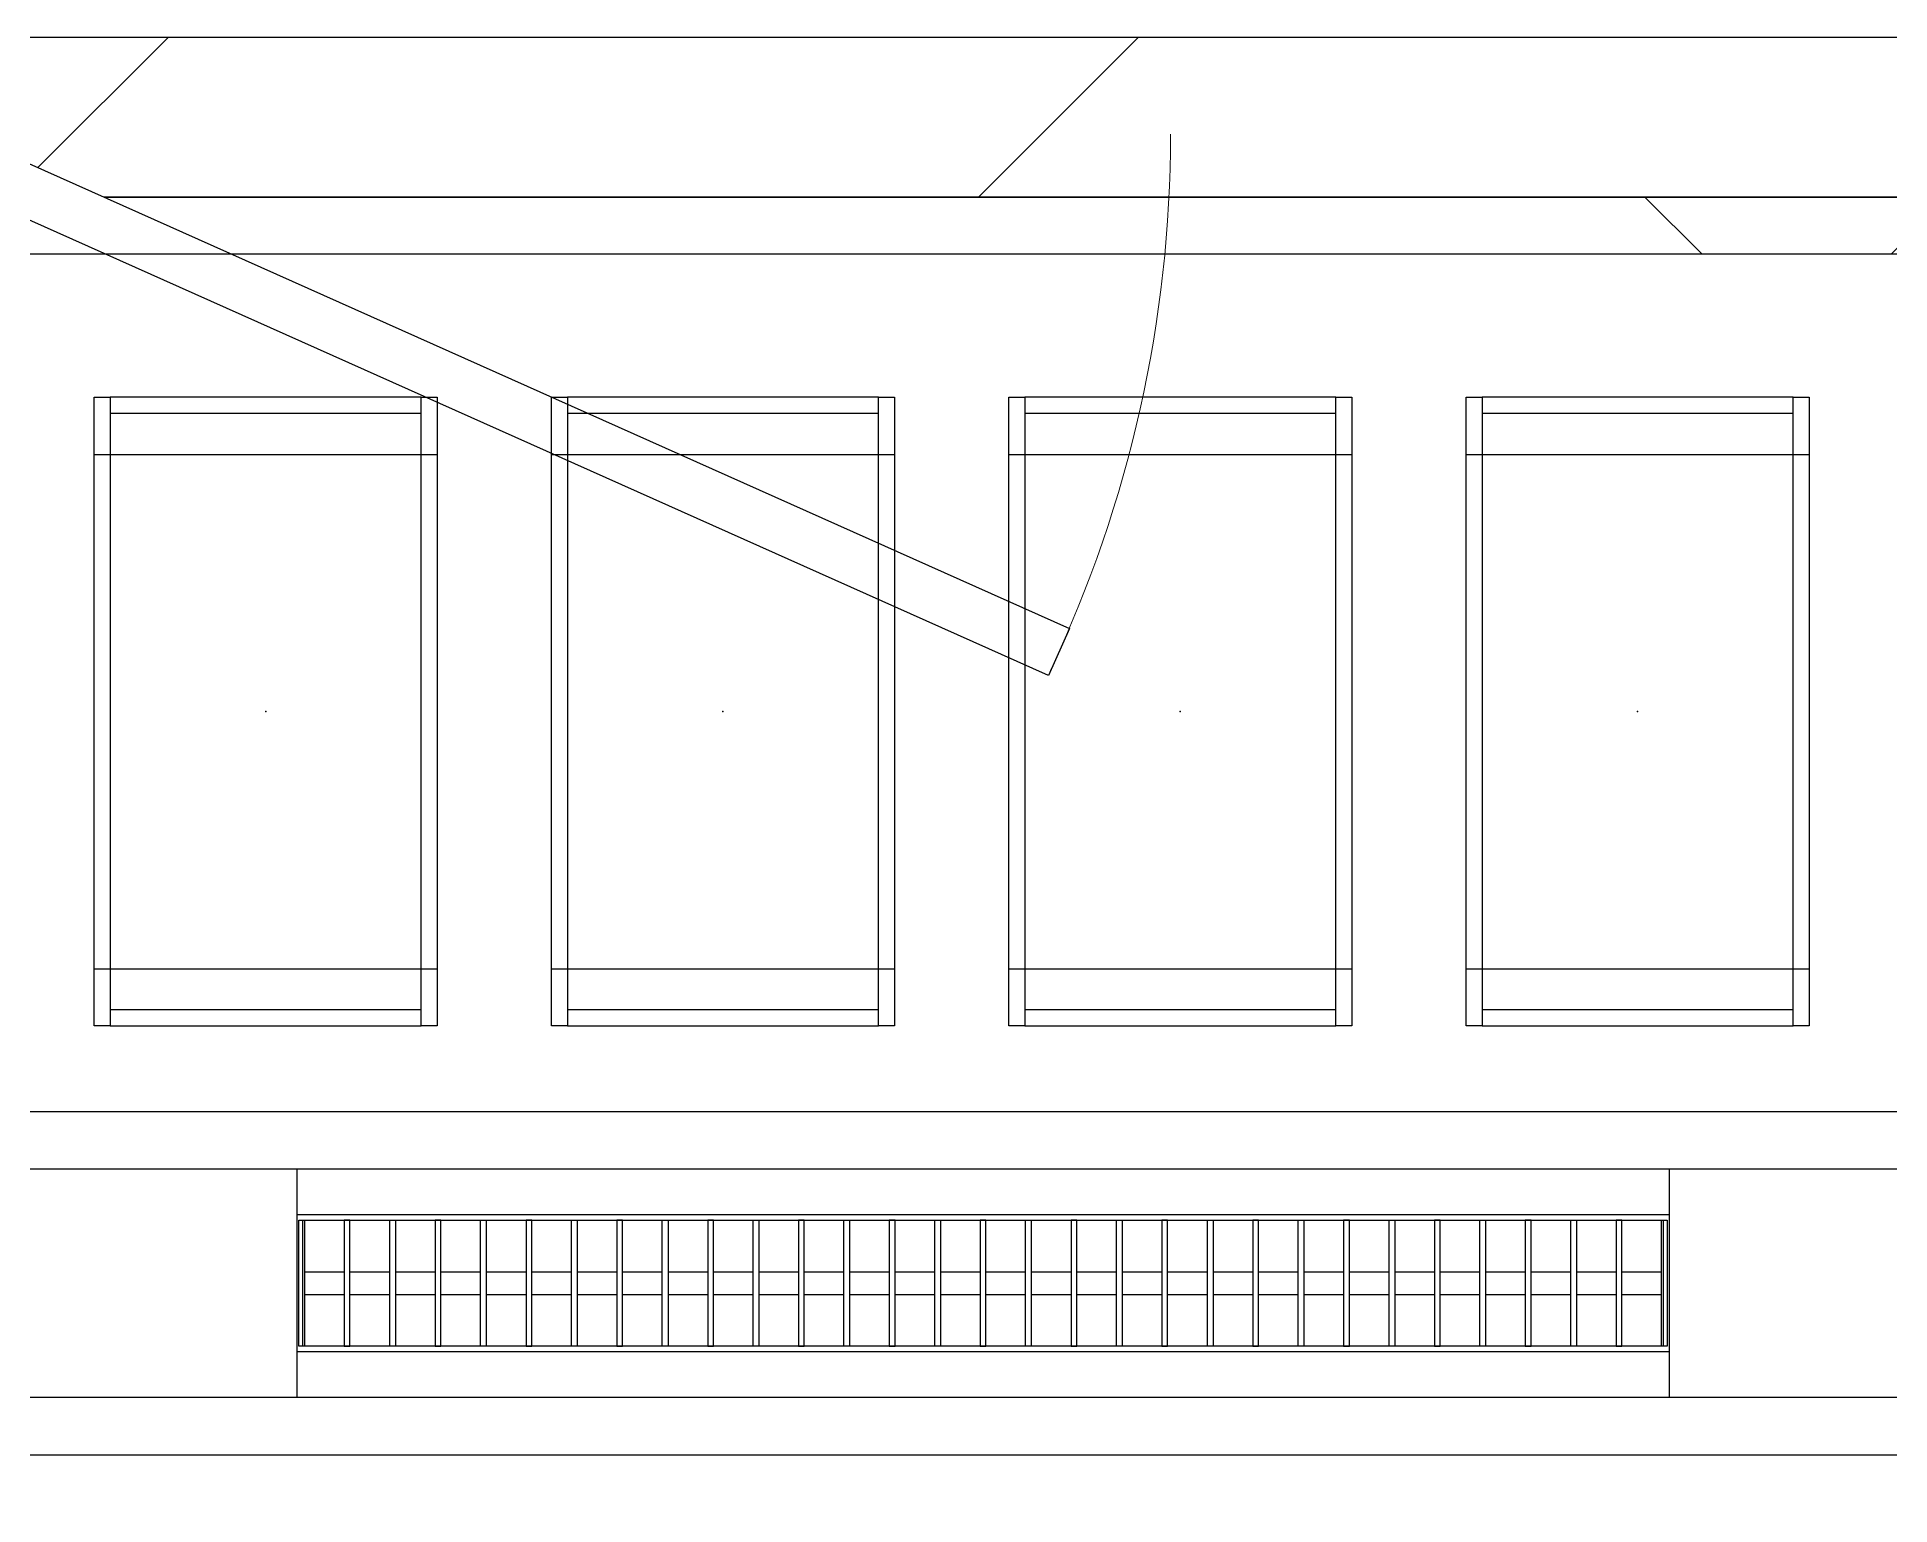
# Model space of a CAD drawing. Header units: millimetres. Extents: x -962357 to -591933, y -35273 to 59420.
# Drawn here: x -701572 to -699951, y 7476 to 8760 of the extents above; entities that cross this region are included whole.
import ezdxf
from ezdxf.enums import TextEntityAlignment as Align

# ---------------------------------------------------------------- set-up
doc = ezdxf.new("R2010")
doc.units = ezdxf.units.MM
for name, color, linetype in [('000 - WIPEOUT', 250, 'Continuous'), ('001 - ASCESSORIES', 251, 'Continuous'), ('A04_TUBE SERIES', 2, 'Continuous'), ('A11_ALU.SOLID SHEET', 2, 'Continuous')]:
    doc.layers.add(name, color=color, linetype=linetype)
for name, color, linetype, lineweight in [('008 - LIGHTING', 1, 'Continuous', 9), ('A-DOOR', 3, 'Continuous', 25), ('A-DOOR-E', 2, 'Continuous', 25), ('A-DOOR-OPNG', 2, 'Continuous', 9), ('A-GLAZ-CURT', 2, 'Continuous', 9), ('A-WALL', 5, 'Continuous', 9), ('A-WALL-FNSH', 2, 'Continuous', 9), ('A-WALL-PATT', 1, 'Continuous', 9)]:
    doc.layers.add(name, color=color, linetype=linetype, lineweight=lineweight)

# ---------------------------------------------------------------- blocks, each defined once
blk = doc.blocks.new('DPA_AC-SG-PI - A1_1200x1300 mm-9660120-4130-01 MULTI-PURPOSE LEVEL - REFLECTED CEILING PLAN')
at = {"layer": 'A-DOOR'}
for p, q in [((-500, 5), (-500, -45)), ((-525, -20), (-475, -20))]:
    blk.add_line(p, q, dxfattribs=at)
for start, end in [(0, 180), (180, 0)]:
    blk.add_arc((-500, -40), 10, start, end, dxfattribs=at)
at = {"layer": 'A-DOOR-E'}
for p, q in [((-575, -11.1), (-556.6, 30)), ((-556.6, 30), (511.6, -447.3)), ((493.3, -488.4), (-575, -11.1)), ((511.6, -447.3), (493.3, -488.4))]:
    blk.add_line(p, q, dxfattribs=at)
at = {"layer": 'A-DOOR-OPNG'}
blk.add_arc((-500, -14.8), 1100, 334.7442, 0, dxfattribs=at)
blk = doc.blocks.new('PPLS-PP19_Custom Tile Pattern - Custom Tile Pattern-V70-4130-01 MULTI-PURPOSE LEVEL - REFLECTED CEILING PLAN')
at = {"layer": 'A-GLAZ-CURT'}
for p, q in [((-300, 0), (300, 0)), ((300, 0), (-300, 0)), ((-134.2, 0), (-140, 0)), ((230.1, 0), (300, 0)), ((-300, -50), (300, -50)), ((300, -50), (-300, -50))]:
    blk.add_line(p, q, dxfattribs=at)
at = {"layer": 'A-GLAZ-CURT', "flags": 128}
for points in [[(-300, 0), (-291.6, 0), (-283.3, 0), (-275.2, 0), (-267.3, 0), (-259.5, 0), (-251.8, 0), (-244.2, 0), (-236.7, 0), (-229.4, 0), (-222.1, 0), (-214.8, 0), (-207.7, 0), (-200.8, 0), (-194, 0), (-187.5, 0), (-181.4, 0)], [(-190.4, 0), (-196.4, 0), (-202.6, 0), (-209, 0), (-215.7, 0), (-222.6, 0), (-229.7, 0), (-237, 0), (-244.4, 0), (-252, 0), (-259.7, 0), (-267.5, 0), (-275.5, 0), (-283.6, 0), (-291.7, 0), (-300, 0)], [(-149.4, 0), (-141.8, 0), (-132.8, 0), (-126.1, 0)]]:
    blk.add_lwpolyline(points, dxfattribs=at)
at = {"layer": 'A-GLAZ-CURT'}
for points, knots in [([(-300, 0), (-284.7, 0), (-236.6, 0), (-176.1, 0), (-138.3, 0), (-124.9, 0)], [-5323.127839, -5323.127839, -5323.127839, -5323.127839, -4502.809032, -2700.551212, -1108.984966, -1108.984966, -1108.984966, -1108.984966]), ([(-159.2, 0), (-159.6, 0), (-163.4, 0), (-174, 0), (-185.6, 0), (-209.8, 0), (-232, 0), (-248.9, 0), (-253.5, 0), (-253.7, 0)], [-2257.973564, -2257.973564, -2257.973564, -2257.973564, -2237.412286, -2029.680487, -1755.085331, -1400.429864, -858.079193, -543.655514, -531.287897, -531.287897, -531.287897, -531.287897]), ([(-143.3, 0), (-144.7, 0), (-149.9, 0), (-162, 0), (-177.9, 0), (-199.5, 0), (-215.4, 0), (-225.5, 0), (-226.7, 0)], [-2390.191866, -2390.191866, -2390.191866, -2390.191866, -2308.929706, -2113.765672, -1763.376603, -1422.553702, -978.033455, -910.549282, -910.549282, -910.549282, -910.549282]), ([(-128, 0), (-130.6, 0), (-136.8, 0), (-144.4, 0), (-147.1, 0)], [-5691.037617, -5691.037617, -5691.037617, -5691.037617, -5508.838257, -5319.88299, -5319.88299, -5319.88299, -5319.88299]), ([(-65.9, 0), (-70.5, 0), (-83.9, 0), (-110.9, 0), (-128.7, 0), (-142.4, 0), (-143.6, 0)], [-7788.403577, -7788.403577, -7788.403577, -7788.403577, -7508.296369, -7004.680444, -6449.282163, -6393.465623, -6393.465623, -6393.465623, -6393.465623]), ([(-118.2, 0), (-119.4, 0), (-122.1, 0), (-125.4, 0), (-127, 0), (-127.4, 0)], [-164.249813, -164.249813, -164.249813, -164.249813, -98.539552, -24.539552, 0, 0, 0, 0]), ([(-126.5, 0), (-122.4, 0), (-108.7, 0), (-90.8, 0), (-77.2, 0), (-72.3, 0)], [-5231.017328, -5231.017328, -5231.017328, -5231.017328, -4994.692869, -4542.524482, -4234.633075, -4234.633075, -4234.633075, -4234.633075]), ([(-125.7, 0), (-125.3, 0), (-120.4, 0), (-107.3, 0), (-90.4, 0), (-75.3, 0), (-68.4, 0), (-65.1, 0), (-63.6, 0)], [-4082.700899, -4082.700899, -4082.700899, -4082.700899, -4054.690705, -3793.097032, -3402.597032, -3144.956779, -3050.982048, -2969.237017, -2969.237017, -2969.237017, -2969.237017]), ([(-114.9, 0), (-108, 0), (-98.7, 0), (-91.2, 0), (-90.5, 0)], [-6773.888853, -6773.888853, -6773.888853, -6773.888853, -6236.997189, -6184.855039, -6184.855039, -6184.855039, -6184.855039]), ([(-58.7, 0), (-59.6, 0), (-65.7, 0), (-81.2, 0), (-99.4, 0), (-111.4, 0), (-113.3, 0)], [-1113.463882, -1113.463882, -1113.463882, -1113.463882, -1060.00838, -740.068933, -229.489605, -123.718209, -123.718209, -123.718209, -123.718209]), ([(-39.2, 0), (-39.7, 0), (-45.3, 0), (-56.2, 0), (-75.6, 0), (-92, 0), (-103.2, 0), (-106.1, 0)], [-1826.829157, -1826.829157, -1826.829157, -1826.829157, -1792.521578, -1466.981642, -1208.454564, -789.402658, -608.943052, -608.943052, -608.943052, -608.943052]), ([(-96.4, 0), (-96.2, 0), (-90.9, 0), (-71.3, 0), (-42.5, 0), (-15.2, 0), (-3.8, 0), (-1, 0)], [-5115.12164, -5115.12164, -5115.12164, -5115.12164, -5103.229623, -4799.173296, -4065.652676, -3589.737505, -3410.081093, -3410.081093, -3410.081093, -3410.081093]), ([(-67.9, 0), (-73, 0), (-81.1, 0), (-89.2, 0), (-91.8, 0)], [-2627.997013, -2627.997013, -2627.997013, -2627.997013, -2193.204658, -1970.99776, -1970.99776, -1970.99776, -1970.99776]), ([(-79.5, 0), (-79.3, 0), (-74.9, 0), (-70.9, 0), (-67.4, 0)], [-1286.743147, -1286.743147, -1286.743147, -1286.743147, -1274.333717, -1073.56893, -1073.56893, -1073.56893, -1073.56893]), ([(-29, 0), (-34, 0), (-43.7, 0), (-55.8, 0), (-63.3, 0), (-65.5, 0)], [-2680.714891, -2680.714891, -2680.714891, -2680.714891, -2413.671296, -2161.752162, -2037.343317, -2037.343317, -2037.343317, -2037.343317]), ([(31.2, 0), (26, 0), (12, 0), (-16.9, 0), (-42.2, 0), (-56.4, 0), (-58.5, 0)], [-4496.803627, -4496.803627, -4496.803627, -4496.803627, -4222.080604, -3745.412743, -2981.410125, -2831.320802, -2831.320802, -2831.320802, -2831.320802]), ([(-49.8, 0), (-48.2, 0), (-45.4, 0), (-42.6, 0), (-41.8, 0)], [-4417.7536, -4417.7536, -4417.7536, -4417.7536, -4321.566175, -4270.495146, -4270.495146, -4270.495146, -4270.495146]), ([(71, 0), (70.7, 0), (65.3, 0), (53.5, 0), (37, 0), (24.1, 0), (12.8, 0), (-2.9, 0), (-20.6, 0), (-32.8, 0), (-42.4, 0), (-47, 0), (-47.8, 0)], [-2966.590051, -2966.590051, -2966.590051, -2966.590051, -2950.589685, -2634.532728, -2313.748533, -2106.613311, -1925.670641, -1617.263037, -1290.787923, -1039.307308, -819.71621, -773.893057, -773.893057, -773.893057, -773.893057]), ([(-45.9, 0), (-43, 0), (-37.8, 0), (-33.6, 0), (-32.3, 0)], [-3487.344885, -3487.344885, -3487.344885, -3487.344885, -3315.260113, -3238.248822, -3238.248822, -3238.248822, -3238.248822]), ([(-31.3, 0), (-28.4, 0), (-17, 0), (8.8, 0), (43.4, 0), (68.5, 0), (77.9, 0), (79.3, 0)], [-6062.162279, -6062.162279, -6062.162279, -6062.162279, -5862.463379, -5340.621928, -4573.028122, -4094.177415, -3998.447461, -3998.447461, -3998.447461, -3998.447461]), ([(2.8, 0), (-4.7, 0), (-14.7, 0), (-28.9, 0), (-31.3, 0)], [-9880.810509, -9880.810509, -9880.810509, -9880.810509, -9424.652049, -9299.586361, -9299.586361, -9299.586361, -9299.586361]), ([(-29, 0), (-28.7, 0), (-27.4, 0), (-24.5, 0), (-22.6, 0)], [-166.548282, -166.548282, -166.548282, -166.548282, -102.06493, 0, 0, 0, 0]), ([(-22.6, 0), (-20.3, 0), (-17, 0), (-12.7, 0), (-10.9, 0), (-9.9, 0)], [-56468.192263, -56468.192263, -56468.192263, -56468.192263, -56344.022017, -56303.229861, -56238.992205, -56238.992205, -56238.992205, -56238.992205]), ([(-21.2, 0), (-19.4, 0), (-11.8, 0), (-1.3, 0), (4.5, 0)], [-2989.152759, -2989.152759, -2989.152759, -2989.152759, -2864.387349, -2490.960632, -2490.960632, -2490.960632, -2490.960632]), ([(0.5, 0), (-2.2, 0), (-6.9, 0), (-11, 0), (-12.4, 0)], [-2679.34943, -2679.34943, -2679.34943, -2679.34943, -2518.50168, -2435.772209, -2435.772209, -2435.772209, -2435.772209]), ([(-3.4, 0), (-0.6, 0), (14, 0), (42.8, 0), (88.7, 0), (120.6, 0), (138.3, 0), (138.5, 0)], [-439.821474, -439.821474, -439.821474, -439.821474, -429.606584, -390.253598, -346.313304, -291.370682, -290.5735, -290.5735, -290.5735, -290.5735]), ([(3.4, 0), (4.6, 0), (8, 0), (16, 0), (22.5, 0), (24.5, 0)], [-211.182196, -211.182196, -211.182196, -211.182196, -206.416616, -198.214427, -187.717507, -187.717507, -187.717507, -187.717507]), ([(103.1, 0), (101.1, 0), (86.3, 0), (63.3, 0), (37, 0), (25.3, 0), (20.9, 0)], [-375.435014, -375.435014, -375.435014, -375.435014, -369.147452, -330.153101, -307.516438, -289.397823, -289.397823, -289.397823, -289.397823]), ([(21.5, 0), (22, 0), (24.6, 0), (31, 0), (39, 0), (48.3, 0), (52.8, 0), (53.9, 0)], [-1992.768506, -1992.768506, -1992.768506, -1992.768506, -1956.422387, -1818.904206, -1645.594513, -1443.202566, -1370.028348, -1370.028348, -1370.028348, -1370.028348]), ([(136.4, 0), (121.7, 0), (86.9, 0), (51.2, 0), (31.2, 0)], [-106.750556, -106.750556, -106.750556, -106.750556, -59.610984, 0, 0, 0, 0]), ([(36.3, 0), (37.8, 0), (46.7, 0), (52.8, 0), (56.3, 0)], [-314.598523, -314.598523, -314.598523, -314.598523, -305.899624, -292.458861, -292.458861, -292.458861, -292.458861]), ([(100.3, 0), (90.4, 0), (75.2, 0), (57.8, 0), (46.5, 0), (41.8, 0), (38.2, 0), (37.3, 0)], [-395.777283, -395.777283, -395.777283, -395.777283, -357.622665, -341.267687, -334.000314, -326.15566, -321.97841, -321.97841, -321.97841, -321.97841]), ([(39, 0), (43.3, 0), (54.4, 0), (67.2, 0), (73, 0)], [-4639.627446, -4639.627446, -4639.627446, -4639.627446, -4353.683244, -3976.823525, -3976.823525, -3976.823525, -3976.823525]), ([(96.7, 0), (97, 0), (100.3, 0), (109, 0), (120.8, 0), (139.9, 0), (160.9, 0), (176.3, 0), (182.7, 0)], [-2253.533331, -2253.533331, -2253.533331, -2253.533331, -2233.599744, -2052.234781, -1843.028543, -1530.39897, -1095.004608, -662.803921, -662.803921, -662.803921, -662.803921]), ([(131.4, 0), (132.9, 0), (139.5, 0), (148, 0), (152.6, 0)], [-625.910216, -625.910216, -625.910216, -625.910216, -618.981161, -603.66234, -603.66234, -603.66234, -603.66234]), ([(162.8, 0), (165.4, 0), (168.7, 0), (170.7, 0), (170.7, 0)], [-111.264224, -111.264224, -111.264224, -111.264224, -56.742688, -55.632112, -55.632112, -55.632112, -55.632112]), ([(300, 0), (286.5, 0), (254.2, 0), (207.1, 0), (179.8, 0), (166.2, 0), (164.9, 0)], [-285.253232, -285.253232, -285.253232, -285.253232, -244.693688, -187.987675, -143.776725, -138.771843, -138.771843, -138.771843, -138.771843]), ([(171.5, 0), (176.5, 0), (188.6, 0), (194.3, 0), (195.7, 0)], [-7971.819559, -7971.819559, -7971.819559, -7971.819559, -7784.112253, -7707.76565, -7707.76565, -7707.76565, -7707.76565]), ([(185.8, 0), (186.9, 0), (192.6, 0), (208.8, 0), (219.4, 0), (230.1, 0)], [-46.257281, -46.257281, -46.257281, -46.257281, -41.623857, -24.459831, 0, 0, 0, 0]), ([(219.8, 0), (225.3, 0), (244.4, 0), (264.9, 0), (276, 0), (279, 0)], [-6915.603924, -6915.603924, -6915.603924, -6915.603924, -6582.165592, -6068.460911, -5859.388289, -5859.388289, -5859.388289, -5859.388289]), ([(286.1, 0), (286.6, 0), (288.3, 0), (293.6, 0), (297.8, 0), (300, 0)], [-4011.010929, -4011.010929, -4011.010929, -4011.010929, -3959.664717, -3862.421465, -3746.95702, -3746.95702, -3746.95702, -3746.95702])]:
    blk.add_open_spline(points, degree=3, knots=knots, dxfattribs=at)
for points in [[(-122.9, 0), (-125.3, 0), (-129.6, 0), (-133.8, 0)], [(-108.5, 0), (-104.3, 0), (-99.2, 0), (-91.5, 0)], [(67.8, 0), (71.7, 0), (75.7, 0), (79.6, 0)]]:
    blk.add_open_spline(points, degree=3, dxfattribs=at)
blk = doc.blocks.new('PPLS-PP19_Custom Tile Pattern - Custom Tile Pattern-V103-4130-01 MULTI-PURPOSE LEVEL - REFLECTED CEILING PLAN')
at = {"layer": 'A-GLAZ-CURT'}
for p, q in [((-300, 0), (300, 0)), ((300, 0), (-300, 0)), ((-134.2, 0), (-140, 0)), ((230.1, 0), (300, 0)), ((-300, -50), (300, -50)), ((300, -50), (-300, -50))]:
    blk.add_line(p, q, dxfattribs=at)
at = {"layer": 'A-GLAZ-CURT', "flags": 128}
for points in [[(-300, 0), (-291.6, 0), (-283.3, 0), (-275.2, 0), (-267.3, 0), (-259.5, 0)], [(-259.7, 0), (-267.5, 0), (-275.5, 0), (-283.6, 0), (-291.7, 0), (-300, 0)], [(-259.2, 0), (-251.8, 0), (-244.2, 0), (-236.7, 0), (-229.4, 0), (-222.1, 0), (-214.8, 0), (-207.7, 0), (-200.8, 0), (-194, 0), (-187.5, 0), (-181.4, 0)], [(-190.4, 0), (-196.4, 0), (-202.6, 0), (-209, 0), (-215.7, 0), (-222.6, 0), (-229.7, 0), (-237, 0), (-244.4, 0), (-252, 0), (-259.2, 0)], [(-149.4, 0), (-141.8, 0), (-132.8, 0), (-126.1, 0)]]:
    blk.add_lwpolyline(points, dxfattribs=at)
at = {"layer": 'A-GLAZ-CURT'}
for points in [[(-300, 0), (-287.6, 0), (-275.3, 0), (-263.6, 0)], [(-122.9, 0), (-125.3, 0), (-129.6, 0), (-133.8, 0)], [(-108.5, 0), (-104.3, 0), (-99.2, 0), (-91.5, 0)], [(67.8, 0), (71.7, 0), (75.7, 0), (79.6, 0)]]:
    blk.add_open_spline(points, degree=3, dxfattribs=at)
for points, knots in [([(-259.1, 0), (-257.9, 0), (-225.8, 0), (-176.1, 0), (-138.3, 0), (-124.9, 0)], [-4571.07912, -4571.07912, -4571.07912, -4571.07912, -4502.809032, -2700.551212, -1108.984966, -1108.984966, -1108.984966, -1108.984966]), ([(-159.2, 0), (-159.6, 0), (-163.4, 0), (-174, 0), (-185.6, 0), (-209.8, 0), (-232, 0), (-248.9, 0), (-253.5, 0), (-253.7, 0)], [-2257.973564, -2257.973564, -2257.973564, -2257.973564, -2237.412286, -2029.680487, -1755.085331, -1400.429864, -858.079193, -543.655514, -531.287897, -531.287897, -531.287897, -531.287897]), ([(-143.3, 0), (-144.7, 0), (-149.9, 0), (-162, 0), (-177.9, 0), (-199.5, 0), (-215.4, 0), (-225.5, 0), (-226.7, 0)], [-2390.191866, -2390.191866, -2390.191866, -2390.191866, -2308.929706, -2113.765672, -1763.376603, -1422.553702, -978.033455, -910.549282, -910.549282, -910.549282, -910.549282]), ([(-128, 0), (-130.6, 0), (-136.8, 0), (-144.4, 0), (-147.1, 0)], [-5691.037617, -5691.037617, -5691.037617, -5691.037617, -5508.838257, -5319.88299, -5319.88299, -5319.88299, -5319.88299]), ([(-65.9, 0), (-70.5, 0), (-83.9, 0), (-110.9, 0), (-128.7, 0), (-142.4, 0), (-143.6, 0)], [-7788.403577, -7788.403577, -7788.403577, -7788.403577, -7508.296369, -7004.680444, -6449.282163, -6393.465623, -6393.465623, -6393.465623, -6393.465623]), ([(-118.2, 0), (-119.4, 0), (-122.1, 0), (-125.4, 0), (-127, 0), (-127.4, 0)], [-164.249813, -164.249813, -164.249813, -164.249813, -98.539552, -24.539552, 0, 0, 0, 0]), ([(-126.5, 0), (-122.4, 0), (-108.7, 0), (-90.8, 0), (-77.2, 0), (-72.3, 0)], [-5231.017328, -5231.017328, -5231.017328, -5231.017328, -4994.692869, -4542.524482, -4234.633075, -4234.633075, -4234.633075, -4234.633075]), ([(-125.7, 0), (-125.3, 0), (-120.4, 0), (-107.3, 0), (-90.4, 0), (-75.3, 0), (-68.4, 0), (-65.1, 0), (-63.6, 0)], [-4082.700899, -4082.700899, -4082.700899, -4082.700899, -4054.690705, -3793.097032, -3402.597032, -3144.956779, -3050.982048, -2969.237017, -2969.237017, -2969.237017, -2969.237017]), ([(-114.9, 0), (-108, 0), (-98.7, 0), (-91.2, 0), (-90.5, 0)], [-6773.888853, -6773.888853, -6773.888853, -6773.888853, -6236.997189, -6184.855039, -6184.855039, -6184.855039, -6184.855039]), ([(-58.7, 0), (-59.6, 0), (-65.7, 0), (-81.2, 0), (-99.4, 0), (-111.4, 0), (-113.3, 0)], [-1113.463882, -1113.463882, -1113.463882, -1113.463882, -1060.00838, -740.068933, -229.489605, -123.718209, -123.718209, -123.718209, -123.718209]), ([(-39.2, 0), (-39.7, 0), (-45.3, 0), (-56.2, 0), (-75.6, 0), (-92, 0), (-103.2, 0), (-106.1, 0)], [-1826.829157, -1826.829157, -1826.829157, -1826.829157, -1792.521578, -1466.981642, -1208.454564, -789.402658, -608.943052, -608.943052, -608.943052, -608.943052]), ([(-96.4, 0), (-96.2, 0), (-90.9, 0), (-71.3, 0), (-42.5, 0), (-15.2, 0), (-3.8, 0), (-1, 0)], [-5115.12164, -5115.12164, -5115.12164, -5115.12164, -5103.229623, -4799.173296, -4065.652676, -3589.737505, -3410.081093, -3410.081093, -3410.081093, -3410.081093]), ([(-67.9, 0), (-73, 0), (-81.1, 0), (-89.2, 0), (-91.8, 0)], [-2627.997013, -2627.997013, -2627.997013, -2627.997013, -2193.204658, -1970.99776, -1970.99776, -1970.99776, -1970.99776]), ([(-79.5, 0), (-79.3, 0), (-74.9, 0), (-70.9, 0), (-67.4, 0)], [-1286.743147, -1286.743147, -1286.743147, -1286.743147, -1274.333717, -1073.56893, -1073.56893, -1073.56893, -1073.56893]), ([(-29, 0), (-34, 0), (-43.7, 0), (-55.8, 0), (-63.3, 0), (-65.5, 0)], [-2680.714891, -2680.714891, -2680.714891, -2680.714891, -2413.671296, -2161.752162, -2037.343317, -2037.343317, -2037.343317, -2037.343317]), ([(31.2, 0), (26, 0), (12, 0), (-16.9, 0), (-42.2, 0), (-56.4, 0), (-58.5, 0)], [-4496.803627, -4496.803627, -4496.803627, -4496.803627, -4222.080604, -3745.412743, -2981.410125, -2831.320802, -2831.320802, -2831.320802, -2831.320802]), ([(-49.8, 0), (-48.2, 0), (-45.4, 0), (-42.6, 0), (-41.8, 0)], [-4417.7536, -4417.7536, -4417.7536, -4417.7536, -4321.566175, -4270.495146, -4270.495146, -4270.495146, -4270.495146]), ([(71, 0), (70.7, 0), (65.3, 0), (53.5, 0), (37, 0), (24.1, 0), (12.8, 0), (-2.9, 0), (-20.6, 0), (-32.8, 0), (-42.4, 0), (-47, 0), (-47.8, 0)], [-2966.590051, -2966.590051, -2966.590051, -2966.590051, -2950.589685, -2634.532728, -2313.748533, -2106.613311, -1925.670641, -1617.263037, -1290.787923, -1039.307308, -819.71621, -773.893057, -773.893057, -773.893057, -773.893057]), ([(-45.9, 0), (-43, 0), (-37.8, 0), (-33.6, 0), (-32.3, 0)], [-3487.344885, -3487.344885, -3487.344885, -3487.344885, -3315.260113, -3238.248822, -3238.248822, -3238.248822, -3238.248822]), ([(-31.3, 0), (-28.4, 0), (-17, 0), (8.8, 0), (43.4, 0), (68.5, 0), (77.9, 0), (79.3, 0)], [-6062.162279, -6062.162279, -6062.162279, -6062.162279, -5862.463379, -5340.621928, -4573.028122, -4094.177415, -3998.447461, -3998.447461, -3998.447461, -3998.447461]), ([(2.8, 0), (-4.7, 0), (-14.7, 0), (-28.9, 0), (-31.3, 0)], [-9880.810509, -9880.810509, -9880.810509, -9880.810509, -9424.652049, -9299.586361, -9299.586361, -9299.586361, -9299.586361]), ([(-29, 0), (-28.7, 0), (-27.4, 0), (-24.5, 0), (-22.6, 0)], [-166.548282, -166.548282, -166.548282, -166.548282, -102.06493, 0, 0, 0, 0]), ([(-22.6, 0), (-20.3, 0), (-17, 0), (-12.7, 0), (-10.9, 0), (-9.9, 0)], [-56468.192263, -56468.192263, -56468.192263, -56468.192263, -56344.022017, -56303.229861, -56238.992205, -56238.992205, -56238.992205, -56238.992205]), ([(-21.2, 0), (-19.4, 0), (-11.8, 0), (-1.3, 0), (4.5, 0)], [-2989.152759, -2989.152759, -2989.152759, -2989.152759, -2864.387349, -2490.960632, -2490.960632, -2490.960632, -2490.960632]), ([(0.5, 0), (-2.2, 0), (-6.9, 0), (-11, 0), (-12.4, 0)], [-2679.34943, -2679.34943, -2679.34943, -2679.34943, -2518.50168, -2435.772209, -2435.772209, -2435.772209, -2435.772209]), ([(-3.4, 0), (-0.6, 0), (14, 0), (42.8, 0), (88.7, 0), (120.6, 0), (138.3, 0), (138.5, 0)], [-439.821474, -439.821474, -439.821474, -439.821474, -429.606584, -390.253598, -346.313304, -291.370682, -290.5735, -290.5735, -290.5735, -290.5735]), ([(3.4, 0), (4.6, 0), (8, 0), (16, 0), (22.5, 0), (24.5, 0)], [-211.182196, -211.182196, -211.182196, -211.182196, -206.416616, -198.214427, -187.717507, -187.717507, -187.717507, -187.717507]), ([(103.1, 0), (101.1, 0), (86.3, 0), (63.3, 0), (37, 0), (25.3, 0), (20.9, 0)], [-375.435014, -375.435014, -375.435014, -375.435014, -369.147452, -330.153101, -307.516438, -289.397823, -289.397823, -289.397823, -289.397823]), ([(21.5, 0), (22, 0), (24.6, 0), (31, 0), (39, 0), (48.3, 0), (52.8, 0), (53.9, 0)], [-1992.768506, -1992.768506, -1992.768506, -1992.768506, -1956.422387, -1818.904206, -1645.594513, -1443.202566, -1370.028348, -1370.028348, -1370.028348, -1370.028348]), ([(136.4, 0), (121.7, 0), (86.9, 0), (51.2, 0), (31.2, 0)], [-106.750556, -106.750556, -106.750556, -106.750556, -59.610984, 0, 0, 0, 0]), ([(36.3, 0), (37.8, 0), (46.7, 0), (52.8, 0), (56.3, 0)], [-314.598523, -314.598523, -314.598523, -314.598523, -305.899624, -292.458861, -292.458861, -292.458861, -292.458861]), ([(100.3, 0), (90.4, 0), (75.2, 0), (57.8, 0), (46.5, 0), (41.8, 0), (38.2, 0), (37.3, 0)], [-395.777283, -395.777283, -395.777283, -395.777283, -357.622665, -341.267687, -334.000314, -326.15566, -321.97841, -321.97841, -321.97841, -321.97841]), ([(39, 0), (43.3, 0), (54.4, 0), (67.2, 0), (73, 0)], [-4639.627446, -4639.627446, -4639.627446, -4639.627446, -4353.683244, -3976.823525, -3976.823525, -3976.823525, -3976.823525]), ([(96.7, 0), (97, 0), (100.3, 0), (109, 0), (120.8, 0), (139.9, 0), (160.9, 0), (176.3, 0), (182.7, 0)], [-2253.533331, -2253.533331, -2253.533331, -2253.533331, -2233.599744, -2052.234781, -1843.028543, -1530.39897, -1095.004608, -662.803921, -662.803921, -662.803921, -662.803921]), ([(131.4, 0), (132.9, 0), (139.5, 0), (148, 0), (152.6, 0)], [-625.910216, -625.910216, -625.910216, -625.910216, -618.981161, -603.66234, -603.66234, -603.66234, -603.66234]), ([(162.8, 0), (165.4, 0), (168.7, 0), (170.7, 0), (170.7, 0)], [-111.264224, -111.264224, -111.264224, -111.264224, -56.742688, -55.632112, -55.632112, -55.632112, -55.632112]), ([(300, 0), (286.5, 0), (254.2, 0), (207.1, 0), (179.8, 0), (166.2, 0), (164.9, 0)], [-285.253232, -285.253232, -285.253232, -285.253232, -244.693688, -187.987675, -143.776725, -138.771843, -138.771843, -138.771843, -138.771843]), ([(171.5, 0), (176.5, 0), (188.6, 0), (194.3, 0), (195.7, 0)], [-7971.819559, -7971.819559, -7971.819559, -7971.819559, -7784.112253, -7707.76565, -7707.76565, -7707.76565, -7707.76565]), ([(185.8, 0), (186.9, 0), (192.6, 0), (208.8, 0), (219.4, 0), (230.1, 0)], [-46.257281, -46.257281, -46.257281, -46.257281, -41.623857, -24.459831, 0, 0, 0, 0]), ([(219.8, 0), (225.3, 0), (244.4, 0), (264.9, 0), (276, 0), (279, 0)], [-6915.603924, -6915.603924, -6915.603924, -6915.603924, -6582.165592, -6068.460911, -5859.388289, -5859.388289, -5859.388289, -5859.388289]), ([(286.1, 0), (286.6, 0), (288.3, 0), (293.6, 0), (297.8, 0), (300, 0)], [-4011.010929, -4011.010929, -4011.010929, -4011.010929, -3959.664717, -3862.421465, -3746.95702, -3746.95702, -3746.95702, -3746.95702])]:
    blk.add_open_spline(points, degree=3, knots=knots, dxfattribs=at)
blk = doc.blocks.new('PPLS-PP19_Custom Tile Pattern - Custom Tile Pattern-V88-4130-01 MULTI-PURPOSE LEVEL - REFLECTED CEILING PLAN')
at = {"layer": 'A-GLAZ-CURT'}
for p, q in [((-300, 0), (-79, 0)), ((-79, 0), (-300, 0)), ((-134.2, 0), (-140, 0)), ((31.3, 0), (300, 0)), ((300, 0), (31.3, 0)), ((230.1, 0), (300, 0)), ((-300, -50), (32.9, -50)), ((32.9, -50), (-300, -50)), ((143.2, -50), (300, -50)), ((300, -50), (143.2, -50))]:
    blk.add_line(p, q, dxfattribs=at)
at = {"layer": 'A-GLAZ-CURT', "flags": 128}
for points in [[(-300, 0), (-291.6, 0), (-283.3, 0), (-275.2, 0), (-267.3, 0), (-259.5, 0), (-251.8, 0), (-244.2, 0), (-236.7, 0), (-229.4, 0), (-222.1, 0), (-214.8, 0), (-207.7, 0), (-200.8, 0), (-194, 0), (-187.5, 0), (-181.4, 0)], [(-190.4, 0), (-196.4, 0), (-202.6, 0), (-209, 0), (-215.7, 0), (-222.6, 0), (-229.7, 0), (-237, 0), (-244.4, 0), (-252, 0), (-259.7, 0), (-267.5, 0), (-275.5, 0), (-283.6, 0), (-291.7, 0), (-300, 0)], [(-149.4, 0), (-141.8, 0), (-132.8, 0), (-126.1, 0)]]:
    blk.add_lwpolyline(points, dxfattribs=at)
at = {"layer": 'A-GLAZ-CURT'}
for points, knots in [([(-300, 0), (-284.7, 0), (-236.6, 0), (-176.1, 0), (-138.3, 0), (-124.9, 0)], [-5323.127839, -5323.127839, -5323.127839, -5323.127839, -4502.809032, -2700.551212, -1108.984966, -1108.984966, -1108.984966, -1108.984966]), ([(-159.2, 0), (-159.6, 0), (-163.4, 0), (-174, 0), (-185.6, 0), (-209.8, 0), (-232, 0), (-248.9, 0), (-253.5, 0), (-253.7, 0)], [-2257.973564, -2257.973564, -2257.973564, -2257.973564, -2237.412286, -2029.680487, -1755.085331, -1400.429864, -858.079193, -543.655514, -531.287897, -531.287897, -531.287897, -531.287897]), ([(-143.3, 0), (-144.7, 0), (-149.9, 0), (-162, 0), (-177.9, 0), (-199.5, 0), (-215.4, 0), (-225.5, 0), (-226.7, 0)], [-2390.191866, -2390.191866, -2390.191866, -2390.191866, -2308.929706, -2113.765672, -1763.376603, -1422.553702, -978.033455, -910.549282, -910.549282, -910.549282, -910.549282]), ([(-128, 0), (-130.6, 0), (-136.8, 0), (-144.4, 0), (-147.1, 0)], [-5691.037617, -5691.037617, -5691.037617, -5691.037617, -5508.838257, -5319.88299, -5319.88299, -5319.88299, -5319.88299]), ([(-84.2, 0), (-92.3, 0), (-112, 0), (-128.7, 0), (-142.4, 0), (-143.6, 0)], [-7439.669089, -7439.669089, -7439.669089, -7439.669089, -7004.680444, -6449.282163, -6393.465623, -6393.465623, -6393.465623, -6393.465623]), ([(-118.2, 0), (-119.4, 0), (-122.1, 0), (-125.4, 0), (-127, 0), (-127.4, 0)], [-164.249813, -164.249813, -164.249813, -164.249813, -98.539552, -24.539552, 0, 0, 0, 0]), ([(-126.5, 0), (-122.4, 0), (-108.7, 0), (-93.2, 0), (-82, 0), (-79, 0)], [-5231.017328, -5231.017328, -5231.017328, -5231.017328, -4994.692869, -4542.524482, -4368.642937, -4368.642937, -4368.642937, -4368.642937]), ([(-125.7, 0), (-125.3, 0), (-120.4, 0), (-107.3, 0), (-94, 0), (-85.1, 0), (-83.8, 0)], [-4082.700899, -4082.700899, -4082.700899, -4082.700899, -4054.690705, -3793.097032, -3402.597032, -3340.391645, -3340.391645, -3340.391645, -3340.391645]), ([(-114.9, 0), (-108, 0), (-98.7, 0), (-91.2, 0), (-90.5, 0)], [-6773.888853, -6773.888853, -6773.888853, -6773.888853, -6236.997189, -6184.855039, -6184.855039, -6184.855039, -6184.855039]), ([(-79, 0), (-88, 0), (-99.7, 0), (-111.4, 0), (-113.3, 0)], [-724.358901, -724.358901, -724.358901, -724.358901, -229.489605, -123.718209, -123.718209, -123.718209, -123.718209]), ([(-79, 0), (-84.8, 0), (-94.1, 0), (-103.2, 0), (-106.1, 0)], [-1095.30438, -1095.30438, -1095.30438, -1095.30438, -789.402658, -608.943052, -608.943052, -608.943052, -608.943052]), ([(-96.4, 0), (-96.2, 0), (-92.1, 0), (-87.7, 0), (-83.4, 0)], [-5115.12164, -5115.12164, -5115.12164, -5115.12164, -5103.229623, -4871.544419, -4871.544419, -4871.544419, -4871.544419]), ([(-79.8, 0), (-81.1, 0), (-85.1, 0), (-89.2, 0), (-91.8, 0)], [-2299.497386, -2299.497386, -2299.497386, -2299.497386, -2193.204658, -1970.99776, -1970.99776, -1970.99776, -1970.99776]), ([(136.4, 0), (121.7, 0), (86.9, 0), (51.2, 0), (31.2, 0)], [-106.750556, -106.750556, -106.750556, -106.750556, -59.610984, 0, 0, 0, 0]), ([(31.3, 0), (37.1, 0), (52.1, 0), (68.5, 0), (77.9, 0), (79.3, 0)], [-4874.14523, -4874.14523, -4874.14523, -4874.14523, -4573.028122, -4094.177415, -3998.447461, -3998.447461, -3998.447461, -3998.447461]), ([(103.1, 0), (101.1, 0), (86.3, 0), (63.3, 0), (42.2, 0), (34.5, 0), (33.8, 0)], [-375.435014, -375.435014, -375.435014, -375.435014, -369.147452, -330.153101, -307.516438, -305.040949, -305.040949, -305.040949, -305.040949]), ([(34, 0), (35.6, 0), (40.6, 0), (48.3, 0), (52.8, 0), (53.9, 0)], [-1743.672443, -1743.672443, -1743.672443, -1743.672443, -1645.594513, -1443.202566, -1370.028348, -1370.028348, -1370.028348, -1370.028348]), ([(35.3, 0), (37.5, 0), (53.6, 0), (88.7, 0), (120.6, 0), (138.3, 0), (138.5, 0)], [-397.179196, -397.179196, -397.179196, -397.179196, -390.253598, -346.313304, -291.370682, -290.5735, -290.5735, -290.5735, -290.5735]), ([(71, 0), (70.7, 0), (65.3, 0), (53.7, 0), (41.4, 0), (35.5, 0)], [-2966.590051, -2966.590051, -2966.590051, -2966.590051, -2950.589685, -2634.532728, -2321.679171, -2321.679171, -2321.679171, -2321.679171]), ([(36.3, 0), (37.8, 0), (46.7, 0), (52.8, 0), (56.3, 0)], [-314.598523, -314.598523, -314.598523, -314.598523, -305.899624, -292.458861, -292.458861, -292.458861, -292.458861]), ([(100.3, 0), (90.4, 0), (75.2, 0), (57.8, 0), (46.5, 0), (41.8, 0), (38.2, 0), (37.3, 0)], [-395.777283, -395.777283, -395.777283, -395.777283, -357.622665, -341.267687, -334.000314, -326.15566, -321.97841, -321.97841, -321.97841, -321.97841]), ([(39, 0), (43.3, 0), (54.4, 0), (67.2, 0), (73, 0)], [-4639.627446, -4639.627446, -4639.627446, -4639.627446, -4353.683244, -3976.823525, -3976.823525, -3976.823525, -3976.823525]), ([(96.7, 0), (97, 0), (100.3, 0), (109, 0), (120.8, 0), (139.9, 0), (160.9, 0), (176.3, 0), (182.7, 0)], [-2253.533331, -2253.533331, -2253.533331, -2253.533331, -2233.599744, -2052.234781, -1843.028543, -1530.39897, -1095.004608, -662.803921, -662.803921, -662.803921, -662.803921]), ([(131.4, 0), (132.9, 0), (139.5, 0), (148, 0), (152.6, 0)], [-625.910216, -625.910216, -625.910216, -625.910216, -618.981161, -603.66234, -603.66234, -603.66234, -603.66234]), ([(162.8, 0), (165.4, 0), (168.7, 0), (170.7, 0), (170.7, 0)], [-111.264224, -111.264224, -111.264224, -111.264224, -56.742688, -55.632112, -55.632112, -55.632112, -55.632112]), ([(300, 0), (286.5, 0), (254.2, 0), (207.1, 0), (179.8, 0), (166.2, 0), (164.9, 0)], [-285.253232, -285.253232, -285.253232, -285.253232, -244.693688, -187.987675, -143.776725, -138.771843, -138.771843, -138.771843, -138.771843]), ([(171.5, 0), (176.5, 0), (188.6, 0), (194.3, 0), (195.7, 0)], [-7971.819559, -7971.819559, -7971.819559, -7971.819559, -7784.112253, -7707.76565, -7707.76565, -7707.76565, -7707.76565]), ([(185.8, 0), (186.9, 0), (192.6, 0), (208.8, 0), (219.4, 0), (230.1, 0)], [-46.257281, -46.257281, -46.257281, -46.257281, -41.623857, -24.459831, 0, 0, 0, 0]), ([(219.8, 0), (225.3, 0), (244.4, 0), (264.9, 0), (276, 0), (279, 0)], [-6915.603924, -6915.603924, -6915.603924, -6915.603924, -6582.165592, -6068.460911, -5859.388289, -5859.388289, -5859.388289, -5859.388289]), ([(286.1, 0), (286.6, 0), (288.3, 0), (293.6, 0), (297.8, 0), (300, 0)], [-4011.010929, -4011.010929, -4011.010929, -4011.010929, -3959.664717, -3862.421465, -3746.95702, -3746.95702, -3746.95702, -3746.95702])]:
    blk.add_open_spline(points, degree=3, knots=knots, dxfattribs=at)
for points in [[(-122.9, 0), (-125.3, 0), (-129.6, 0), (-133.8, 0)], [(-108.5, 0), (-104.3, 0), (-99.2, 0), (-91.5, 0)], [(67.8, 0), (71.7, 0), (75.7, 0), (79.6, 0)]]:
    blk.add_open_spline(points, degree=3, dxfattribs=at)
blk = doc.blocks.new('*U612')
at = {"layer": 'A-GLAZ-CURT', "rotation": 180}
for name, p in [('PPLS-PP19_Custom Tile Pattern - Custom Tile Pattern-V88-4130-01 MULTI-PURPOSE LEVEL - REFLECTED CEILING PLAN', (43200, 4990)), ('PPLS-PP19_Custom Tile Pattern - Custom Tile Pattern-V70-4130-01 MULTI-PURPOSE LEVEL - REFLECTED CEILING PLAN', (43800, 4990)), ('PPLS-PP19_Custom Tile Pattern - Custom Tile Pattern-V103-4130-01 MULTI-PURPOSE LEVEL - REFLECTED CEILING PLAN', (44400, 4990)), ('PPLS-PP19_Custom Tile Pattern - Custom Tile Pattern-V70-4130-01 MULTI-PURPOSE LEVEL - REFLECTED CEILING PLAN', (45000, 4990))]:
    blk.add_blockref(name, p, dxfattribs=at)
blk = doc.blocks.new('*U742')
blk.add_point((0, 0))
at = {"layer": 'Defpoints', "color": 250}
blk.add_text('AL.SHEET-HAT-TYPE-C', height=7, rotation=270, dxfattribs=at).set_placement((15, 0), align=Align.BOTTOM_CENTER)
blk.add_wipeout([(0, -100), (350, -100), (350, 100), (0, 100)]).dxf.layer = '000 - WIPEOUT'
at = {"layer": 'A11_ALU.SOLID SHEET', "color": 0}
blk.add_lwpolyline([(0, -100), (350, -100), (350, 100), (0, 100)], close=True, dxfattribs=at)
blk = doc.blocks.new('*U570')
at = {"color": 1}
blk.add_wipeout([(600, -60), (-600, -60), (-600, 60), (600, 60)], dxfattribs=at).dxf.layer = '000 - WIPEOUT'
at = {"layer": '001 - ASCESSORIES', "color": 0}
blk.add_lwpolyline([(600, -60), (-600, -60), (-600, 60), (600, 60)], close=True, dxfattribs=at)
at = {"layer": '001 - ASCESSORIES'}
for points in [[(-593.5, -55), (-598.5, -55), (-598.5, 55), (-593.5, 55)], [(595, -55), (-595, -55), (-595, 55), (595, 55)], [(-558.8, -55), (-553.8, -55), (-553.8, 55), (-558.8, 55)], [(-514, -55), (-519, -55), (-519, 55), (-514, 55)], [(-479.3, -55), (-474.3, -55), (-474.3, 55), (-479.3, 55)], [(-434.6, -55), (-439.6, -55), (-439.6, 55), (-434.6, 55)], [(-399.8, -55), (-394.8, -55), (-394.8, 55), (-399.8, 55)], [(-355.1, -55), (-360.1, -55), (-360.1, 55), (-355.1, 55)], [(-320.4, -55), (-315.4, -55), (-315.4, 55), (-320.4, 55)], [(-275.6, -55), (-280.6, -55), (-280.6, 55), (-275.6, 55)], [(-240.9, -55), (-235.9, -55), (-235.9, 55), (-240.9, 55)], [(-196.2, -55), (-201.2, -55), (-201.2, 55), (-196.2, 55)], [(-161.4, -55), (-156.4, -55), (-156.4, 55), (-161.4, 55)], [(-116.7, -55), (-121.7, -55), (-121.7, 55), (-116.7, 55)], [(-82, -55), (-77, -55), (-77, 55), (-82, 55)], [(-37.2, -55), (-42.2, -55), (-42.2, 55), (-37.2, 55)], [(-2.5, -55), (2.5, -55), (2.5, 55), (-2.5, 55)], [(42.2, -55), (37.2, -55), (37.2, 55), (42.2, 55)], [(77, -55), (82, -55), (82, 55), (77, 55)], [(121.7, -55), (116.7, -55), (116.7, 55), (121.7, 55)], [(156.4, -55), (161.4, -55), (161.4, 55), (156.4, 55)], [(201.2, -55), (196.2, -55), (196.2, 55), (201.2, 55)], [(235.9, -55), (240.9, -55), (240.9, 55), (235.9, 55)], [(280.6, -55), (275.6, -55), (275.6, 55), (280.6, 55)], [(315.4, -55), (320.4, -55), (320.4, 55), (315.4, 55)], [(360.1, -55), (355.1, -55), (355.1, 55), (360.1, 55)], [(394.8, -55), (399.8, -55), (399.8, 55), (394.8, 55)], [(439.6, -55), (434.6, -55), (434.6, 55), (439.6, 55)], [(474.3, -55), (479.3, -55), (479.3, 55), (474.3, 55)], [(519, -55), (514, -55), (514, 55), (519, 55)], [(553.8, -55), (558.8, -55), (558.8, 55), (553.8, 55)], [(598.5, -55), (593.5, -55), (593.5, 55), (598.5, 55)]]:
    blk.add_lwpolyline(points, close=True, dxfattribs=at)
for points in [[(-593.5, 10), (-558.8, 10)], [(-553.8, 10), (-519, 10)], [(-514, 10), (-479.3, 10)], [(-474.3, 10), (-439.6, 10)], [(-434.6, 10), (-399.8, 10)], [(-394.8, 10), (-360.1, 10)], [(-355.1, 10), (-320.4, 10)], [(-315.4, 10), (-280.6, 10)], [(-275.6, 10), (-240.9, 10)], [(-235.9, 10), (-201.2, 10)], [(-196.2, 10), (-161.4, 10)], [(-156.4, 10), (-121.7, 10)], [(-116.7, 10), (-82, 10)], [(-77, 10), (-42.2, 10)], [(-37.2, 10), (-2.5, 10)], [(2.5, 10), (37.2, 10)], [(42.2, 10), (77, 10)], [(82, 10), (116.7, 10)], [(121.7, 10), (156.4, 10)], [(161.4, 10), (196.2, 10)], [(201.2, 10), (235.9, 10)], [(240.9, 10), (275.6, 10)], [(280.6, 10), (315.4, 10)], [(320.4, 10), (355.1, 10)], [(360.1, 10), (394.8, 10)], [(399.8, 10), (434.6, 10)], [(439.6, 10), (474.3, 10)], [(479.3, 10), (514, 10)], [(519, 10), (553.8, 10)], [(558.8, 10), (593.5, 10)], [(-593.5, -10), (-558.8, -10)], [(-553.8, -10), (-519, -10)], [(-514, -10), (-479.3, -10)], [(-474.3, -10), (-439.6, -10)], [(-434.6, -10), (-399.8, -10)], [(-394.8, -10), (-360.1, -10)], [(-355.1, -10), (-320.4, -10)], [(-315.4, -10), (-280.6, -10)], [(-275.6, -10), (-240.9, -10)], [(-235.9, -10), (-201.2, -10)], [(-196.2, -10), (-161.4, -10)], [(-156.4, -10), (-121.7, -10)], [(-116.7, -10), (-82, -10)], [(-77, -10), (-42.2, -10)], [(-37.2, -10), (-2.5, -10)], [(2.5, -10), (37.2, -10)], [(42.2, -10), (77, -10)], [(82, -10), (116.7, -10)], [(121.7, -10), (156.4, -10)], [(161.4, -10), (196.2, -10)], [(201.2, -10), (235.9, -10)], [(240.9, -10), (275.6, -10)], [(280.6, -10), (315.4, -10)], [(320.4, -10), (355.1, -10)], [(360.1, -10), (394.8, -10)], [(399.8, -10), (434.6, -10)], [(439.6, -10), (474.3, -10)], [(479.3, -10), (514, -10)], [(519, -10), (553.8, -10)], [(558.8, -10), (593.5, -10)]]:
    blk.add_lwpolyline(points, dxfattribs=at)
blk = doc.blocks.new('*U730')
blk.add_wipeout([(-25, 0), (25, 0), (25, 81755), (-25, 81755)]).dxf.layer = '000 - WIPEOUT'
at = {"layer": 'A04_TUBE SERIES', "color": 0}
blk.add_lwpolyline([(-25, 0), (25, 0), (25, 81755), (-25, 81755)], close=True, dxfattribs=at)
at = {"layer": 'Defpoints', "color": 250, "flags": 1}
blk.add_attdef('EXTR.OVL-LENGTH_', (-33.1, -9), '', height=5, dxfattribs=at)
blk = doc.blocks.new('*U731')
blk.add_wipeout([(-25, 0), (25, 0), (25, 81755), (-25, 81755)]).dxf.layer = '000 - WIPEOUT'
at = {"layer": 'A04_TUBE SERIES', "color": 0}
blk.add_lwpolyline([(-25, 0), (25, 0), (25, 81755), (-25, 81755)], close=True, dxfattribs=at)
at = {"layer": 'Defpoints', "color": 250, "flags": 1}
blk.add_attdef('EXTR.OVL-LENGTH_', (-33.1, -9), '', height=5, dxfattribs=at)
blk = doc.blocks.new('*U616')
for p, q in [((-225.3, 18850), (-225.3, 19150)), ((225, 19150), (225, 18850)), ((-225.3, 18450), (-225.3, 18750)), ((225, 18750), (225, 18450)), ((-225.3, 18050), (-225.3, 18350)), ((225, 18350), (225, 18050)), ((-225.3, 17650), (-225.3, 17950)), ((225, 17950), (225, 17650))]:
    blk.add_line(p, q)
for p in [(0, 19000), (0, 18600), (0, 18200), (0, 17800)]:
    blk.add_point(p)
at = {"layer": 'A11_ALU.SOLID SHEET', "color": 0}
for points in [[(-275, 19150), (275, 19150), (275, 19136), (-275, 19136)], [(-275, 18864), (-261, 18864), (-261, 19136), (-275, 19136)], [(275, 19136), (261, 19136), (261, 18864), (275, 18864)], [(-275, 18864), (275, 18864), (275, 18850), (-275, 18850)], [(-275, 18750), (275, 18750), (275, 18736), (-275, 18736)], [(-275, 18464), (-261, 18464), (-261, 18736), (-275, 18736)], [(275, 18736), (261, 18736), (261, 18464), (275, 18464)], [(-275, 18464), (275, 18464), (275, 18450), (-275, 18450)], [(-275, 18350), (275, 18350), (275, 18336), (-275, 18336)], [(-275, 18064), (-261, 18064), (-261, 18336), (-275, 18336)], [(275, 18336), (261, 18336), (261, 18064), (275, 18064)], [(-275, 18064), (275, 18064), (275, 18050), (-275, 18050)], [(-275, 17950), (275, 17950), (275, 17936), (-275, 17936)], [(-275, 17664), (-261, 17664), (-261, 17936), (-275, 17936)], [(275, 17936), (261, 17936), (261, 17664), (275, 17664)], [(-275, 17664), (275, 17664), (275, 17650), (-275, 17650)]]:
    blk.add_lwpolyline(points, close=True, dxfattribs=at)
blk = doc.blocks.new('*U856')
blk.add_lwpolyline([(21173.4, -580), (28210, -580), (28210, -6850), (45954.2, -6850), (45954.2, 600), (82995.1, 600), (83086.5, 650), (90052, 650), (90392, 990), (103159.2, 990), (103159.2, 4990), (21173.4, 4990), (21173.4, 3485.5), (21203.4, 3485.5), (21203.4, 925.5), (21173.4, 925.5), (21173.4, -580)])
at = {"layer": 'A11_ALU.SOLID SHEET', "color": 0, "linetype": 'ByBlock', "rotation": 90}
blk.add_blockref('*U616', (62308.5, 4590), dxfattribs=at)
at = {"layer": 'A11_ALU.SOLID SHEET', "color": 1}
for p in [(42986, 4090), (44536, 4090)]:
    blk.add_blockref('*U742', p, dxfattribs=at)
at = {"layer": '008 - LIGHTING'}
blk.add_blockref('*U570', (43936, 4090), dxfattribs=at)
at = {"layer": 'A04_TUBE SERIES', "color": 0, "linetype": 'ByBlock', "rotation": 270}
for name, p in [('*U730', (21303.5, 4215)), ('*U731', (21303.5, 3965))]:
    blk.add_blockref(name, p, dxfattribs=at)

msp = doc.modelspace()

# ---------------------------------------------------------------- block references
at = {"layer": 'A11_ALU.SOLID SHEET', "color": 2}
msp.add_blockref('*U856', (-744680, 3580), dxfattribs=at)

# ---------------------------------------------------------------- next in the draw order: hatches: boundary and pattern name
at = {"layer": 'A-WALL-PATT'}
h = msp.add_hatch(dxfattribs=at)
h.set_pattern_fill('FP_2', color=256, style=0, pattern_type=2)
h.set_pattern_definition([(45, (2.4, 1), (-424.26407, 424.26407), [])])
h.paths.add_polyline_path([(-632555, 8620), (-632555, 8760), (-723556.6, 8760), (-723556.6, 8620), (-722623.2, 8620), (-722755, 8678.9), (-722736.6, 8719.9), (-722512.9, 8620), (-719623.2, 8620), (-719755, 8678.9), (-719736.6, 8719.9), (-719512.9, 8620), (-716023.2, 8620), (-716155, 8678.9), (-716136.6, 8719.9), (-715912.9, 8620), (-712423.2, 8620), (-712555, 8678.9), (-712536.6, 8719.9), (-712312.9, 8620), (-708823.2, 8620), (-708955, 8678.9), (-708936.6, 8719.9), (-708712.9, 8620), (-705223.2, 8620), (-705355, 8678.9), (-705336.6, 8719.9), (-705112.9, 8620), (-701623.2, 8620), (-701755, 8678.9), (-701736.6, 8719.9), (-701512.9, 8620), (-698023.2, 8620), (-698155, 8678.9), (-698136.6, 8719.9), (-697912.9, 8620), (-694423.2, 8620), (-694555, 8678.9), (-694536.6, 8719.9), (-694312.9, 8620), (-690823.2, 8620), (-690955, 8678.9), (-690936.6, 8719.9), (-690712.9, 8620), (-687223.2, 8620), (-687355, 8678.9), (-687336.6, 8719.9), (-687112.9, 8620), (-683623.2, 8620), (-683755, 8678.9), (-683736.6, 8719.9), (-683512.9, 8620), (-680023.2, 8620), (-680155, 8678.9), (-680136.6, 8719.9), (-679912.9, 8620), (-676423.2, 8620), (-676555, 8678.9), (-676536.6, 8719.9), (-676312.9, 8620), (-672823.2, 8620), (-672955, 8678.9), (-672936.6, 8719.9), (-672712.9, 8620), (-669223.2, 8620), (-669355, 8678.9), (-669336.6, 8719.9), (-669112.9, 8620), (-665623.2, 8620), (-665755, 8678.9), (-665736.6, 8719.9), (-665512.9, 8620), (-662023.2, 8620), (-662155, 8678.9), (-662136.6, 8719.9), (-661912.9, 8620), (-658423.2, 8620), (-658555, 8678.9), (-658536.6, 8719.9), (-658312.9, 8620), (-654823.2, 8620), (-654955, 8678.9), (-654936.6, 8719.9), (-654712.9, 8620), (-651223.2, 8620), (-651355, 8678.9), (-651336.6, 8719.9), (-651112.9, 8620), (-647623.2, 8620), (-647755, 8678.9), (-647736.6, 8719.9), (-647512.9, 8620), (-644023.2, 8620), (-644155, 8678.9), (-644136.6, 8719.9), (-643912.9, 8620), (-633275.3, 8620)])
h = msp.add_hatch(dxfattribs=at)
h.set_pattern_fill('FP_3', color=256, style=0, pattern_type=2)
h.set_pattern_definition([(45, (2.4, 1), (-1060.6602, 1060.6602), []), (135, (2.4, 1), (-1060.6602, -1060.6602), [])])
h.paths.add_polyline_path([(-637580, 8570), (-637580, 8620), (-643912.9, 8620), (-643801, 8570), (-639079.2, 8570)])
h.paths.add_polyline_path([(-662155, 8570), (-661911.3, 8570), (-662023.2, 8620), (-665512.9, 8620), (-665401, 8570), (-662180, 8570)])
h.paths.add_polyline_path([(-659393.1, 8570), (-658311.3, 8570), (-658423.2, 8620), (-661912.9, 8620), (-661801, 8570), (-660980, 8570)])
h.paths.add_polyline_path([(-643911.3, 8570), (-644023.2, 8620), (-647512.9, 8620), (-647401, 8570), (-644155, 8570)])
h.paths.add_polyline_path([(-657380, 8570), (-654711.3, 8570), (-654823.2, 8620), (-658312.9, 8620), (-658201, 8570), (-657468.4, 8570)])
h.paths.add_polyline_path([(-654601, 8570), (-651111.3, 8570), (-651223.2, 8620), (-654712.9, 8620), (-654685.5, 8607.7)])
h.paths.add_polyline_path([(-647780, 8570), (-647511.3, 8570), (-647623.2, 8620), (-651112.9, 8620), (-651001, 8570), (-647785.2, 8570)])
h.paths.add_polyline_path([(-683401, 8570), (-679911.3, 8570), (-680023.2, 8620), (-683512.9, 8620), (-683485.5, 8607.7)])
h.paths.add_polyline_path([(-671001, 8570), (-669111.3, 8570), (-669223.2, 8620), (-672712.9, 8620), (-672601, 8570), (-671780, 8570)])
h.paths.add_polyline_path([(-683780, 8570), (-683511.3, 8570), (-683623.2, 8620), (-687112.9, 8620), (-687001, 8570), (-685510.9, 8570)])
h.paths.add_polyline_path([(-672711.3, 8570), (-672823.2, 8620), (-676312.9, 8620), (-676201, 8570), (-672955, 8570)])
h.paths.add_polyline_path([(-668180, 8570), (-665511.3, 8570), (-665623.2, 8620), (-669112.9, 8620), (-669001, 8570), (-668268.4, 8570)])
h.paths.add_polyline_path([(-676580, 8570), (-676311.3, 8570), (-676423.2, 8620), (-679912.9, 8620), (-679801, 8570), (-676805, 8570)])
h.paths.add_polyline_path([(-700580, 8570), (-697911.3, 8570), (-698023.2, 8620), (-701512.9, 8620), (-701401, 8570), (-700668.4, 8570)])
h.paths.add_polyline_path([(-701511.3, 8570), (-701623.2, 8620), (-705112.9, 8620), (-705001, 8570), (-701755, 8570)])
h.paths.add_polyline_path([(-693468.4, 8570), (-690711.3, 8570), (-690823.2, 8620), (-694312.9, 8620), (-694201, 8570)])
h.paths.add_polyline_path([(-689780, 8570), (-687111.3, 8570), (-687223.2, 8620), (-690712.9, 8620), (-690601, 8570), (-689868.4, 8570)])
h.paths.add_polyline_path([(-697118.9, 8570), (-694311.3, 8570), (-694423.2, 8620), (-697912.9, 8620), (-697801, 8570)])
h.paths.add_polyline_path([(-705111.3, 8570), (-705223.2, 8620), (-708712.9, 8620), (-708601, 8570), (-705355, 8570)])
h.paths.add_polyline_path([(-711468.4, 8570), (-708711.3, 8570), (-708823.2, 8620), (-712312.9, 8620), (-712201, 8570), (-711628.8, 8570)])
h.paths.add_polyline_path([(-722511.3, 8570), (-722623.2, 8620), (-723556.6, 8620), (-723556.6, 8570), (-722755, 8570)])
h.paths.add_polyline_path([(-715068.4, 8570), (-712311.3, 8570), (-712423.2, 8620), (-715912.9, 8620), (-715801, 8570)])
h.paths.add_polyline_path([(-721668.4, 8570), (-719511.3, 8570), (-719623.2, 8620), (-722512.9, 8620), (-722401, 8570)])
h.paths.add_polyline_path([(-716180, 8570), (-715911.3, 8570), (-716023.2, 8620), (-719512.9, 8620), (-719401, 8570), (-717432.7, 8570)])

# ---------------------------------------------------------------- next in the draw order: linework, layer by layer
at = {"layer": 'A-WALL', "color": 7, "lineweight": 25}
for p, q in [((-701780, 8760), (-700580, 8760)), ((-700580, 8760), (-698180, 8760)), ((-700580, 8620), (-701512.9, 8620)), ((-701512.9, 8620), (-700580, 8620)), ((-698180, 8620), (-700580, 8620)), ((-700580, 8620), (-698180, 8620))]:
    msp.add_line(p, q, dxfattribs=at)
at = {"layer": 'A-WALL-FNSH', "color": 250}
for p, q in [((-701511.3, 8570), (-701780, 8570)), ((-700580, 8570), (-701401, 8570)), ((-698180, 8570), (-700580, 8570))]:
    msp.add_line(p, q, dxfattribs=at)

# ---------------------------------------------------------------- next in the draw order: block references
msp.add_blockref('*U612', (-744680, 3580))
at = {"layer": 'A-DOOR-E'}
msp.add_blockref('DPA_AC-SG-PI - A1_1200x1300 mm-9660120-4130-01 MULTI-PURPOSE LEVEL - REFLECTED CEILING PLAN', (-701180, 8690), dxfattribs=at)

doc.saveas('drawing.dxf')
